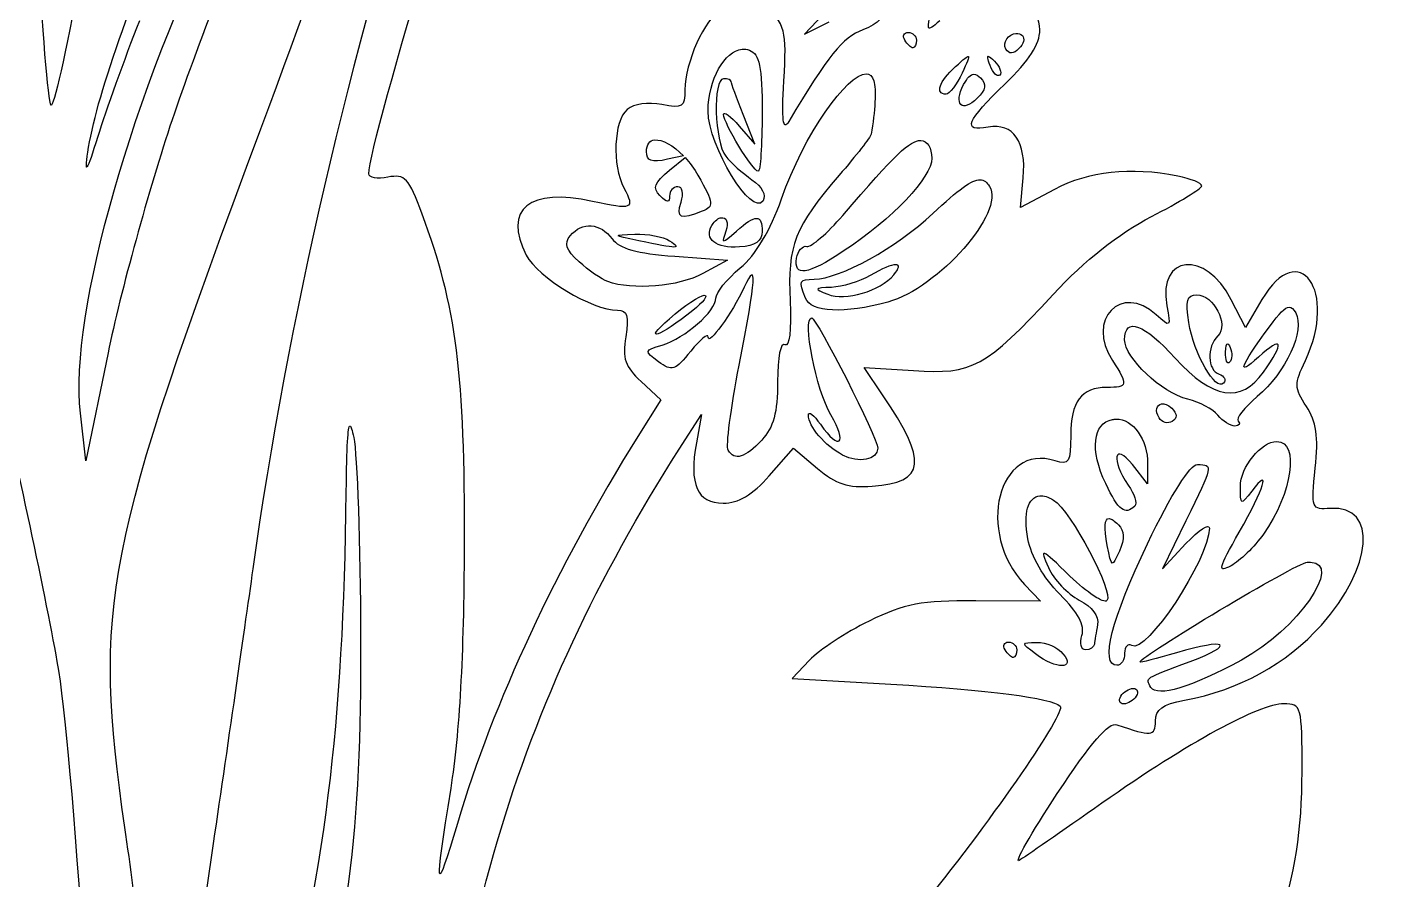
# Model space of a CAD drawing. Extents: x 11 to 129, y -2 to 168.
# Drawn here: x 68.75 to 115.09, y 61.07 to 90.31 of the extents above; entities that cross this region are included whole.
import ezdxf

# ---------------------------------------------------------------- set-up
doc = ezdxf.new("R2010")
doc.units = 0
doc.layers.get('0').update_dxf_attribs({"linetype": 'CONTINUOUS'})

msp = doc.modelspace()

# ---------------------------------------------------------------- linework, layer by layer
at = {"color": 7}
for points in [[(96.283529, 90.969262), (95.423632, 90.06527), (96.267544, 90.491908)], [(98.979522, 90.127557), (98.979522, 90.127557)], [(102.675972, 90.094483), (102.675972, 90.094483)], [(93.278302, 89.553189), (93.278302, 89.553189)], [(101.045478, 89.301836), (101.045478, 89.301836)], [(101.738907, 89.306245), (101.738907, 89.306245)], [(97.53644, 88.707076), (97.53644, 88.707076)], [(101.232891, 88.691091), (101.232891, 88.691091)], [(93.182942, 86.915625), (93.720928, 86.291098), (93.315234, 87.315808)], [(90.285203, 86.439925), (90.285203, 86.439925)], [(99.40892, 86.42339), (99.40892, 86.42339)], [(91.272981, 85.896427), (90.727279, 85.777917)], [(90.793423, 85.400334), (91.330309, 85.835242), (91.330309, 85.835242)], [(101.451173, 85.074565), (101.451173, 85.074565)], [(103.992827, 84.744388), (102.825903, 84.124269), (102.922917, 85.146224)], [(88.108454, 83.494784), (88.108454, 83.494784)], [(92.568339, 83.776453), (92.568339, 83.776453)], [(89.602798, 83.209254), (89.602798, 83.209254)], [(90.970365, 82.452986), (92.777798, 82.319591), (91.931132, 81.857675)], [(98.546268, 82.165252), (98.546268, 82.165252)], [(91.984048, 81.118493), (91.984048, 81.118493)], [(108.873284, 81.131723), (108.873284, 81.131723)], [(111.112873, 80.968562), (110.547878, 80.011103), (110.058951, 80.964154)], [(112.04608, 80.712798), (112.04608, 80.712798)], [(95.667822, 80.337973), (95.667822, 80.337973)], [(109.939887, 79.452721), (109.939887, 79.452721)], [(71.533964, 79.147348), (70.773838, 75.443182), (70.586975, 77.070921)], [(98.102539, 77.702613), (97.470296, 78.639128), (99.158668, 78.531641)], [(89.815568, 78.15957), (90.489704, 77.535594), (89.704774, 76.274964)], [(107.666124, 77.393382), (107.666124, 77.393382)], [(91.126908, 75.840057), (91.887588, 77.030682), (91.712299, 76.061646)], [(79.830854, 76.634357), (79.830854, 76.634357)], [(106.106186, 76.870828), (106.106186, 76.870828)], [(111.621646, 76.10464), (111.621646, 76.10464)], [(94.212613, 74.931654), (95.041091, 75.874784), (95.864053, 75.182456)], [(107.191528, 75.326325), (107.185466, 74.649432), (106.668423, 75.31089)], [(108.9025, 75.31089), (108.9025, 75.31089)], [(103.493423, 74.238225), (103.493423, 74.238225)], [(105.873573, 73.461011), (105.873573, 73.461011)], [(108.507279, 73.384943), (107.700851, 71.739015), (108.507279, 72.60277)], [(112.779748, 71.970525), (112.779748, 71.970525)], [(102.967014, 71.206541), (103.512166, 70.626661), (101.299035, 70.640442)], [(102.419105, 69.225473), (102.419105, 69.225473)], [(103.394758, 69.217204), (103.394758, 69.217204)], [(95.595612, 68.606458), (95.003056, 67.975316), (98.388068, 67.784596)], [(106.699293, 67.637973), (106.699293, 67.637973)]]:
    msp.add_lwpolyline(points, dxfattribs=at)
for points in [[(76.774367, 86.820265), (79.720053, 94.694516), (81.346339, 99.670924), (81.659786, 101.769223)], [(80.474673, 85.284028), (80.474673, 86.31025), (84.577462, 99.863916), (85.024406, 100.314015)], [(82.508107, 97.667078), (79.856135, 89.591145), (77.690128, 80.246494), (76.498207, 71.739015)], [(70.839432, 86.0199), (71.111959, 87.854415), (72.27568, 91.175388), (74.318151, 95.94839)], [(77.180612, 95.997449), (76.075125, 93.477921), (74.523216, 89.489328), (73.732209, 87.133907)], [(70.586975, 77.070921), (70.194842, 80.483738), (72.364696, 88.094848), (75.558938, 94.51082)], [(69.571636, 87.631654), (69.49138, 87.767276), (69.274777, 90.290162), (69.090424, 93.237513)], [(70.564925, 91.997279), (70.098689, 89.460561), (69.651894, 87.496029), (69.571636, 87.631654)], [(92.582119, 90.943354), (91.98792, 90.572268), (91.32259, 89.100606), (91.32259, 88.158063)], [(94.713117, 88.46509), (94.813334, 90.238735), (94.783233, 90.35209), (94.004805, 91.148408)], [(98.201757, 91.129115), (98.201757, 90.684282), (97.98006, 90.42455), (97.419583, 90.212994)], [(100.058801, 90.52884), (99.588391, 90.103125), (99.580615, 90.126955), (99.845481, 91.170455)], [(103.493423, 90.214648), (103.493423, 90.993615), (102.830246, 91.182419), (102.173814, 90.590576)], [(72.607178, 90.524432), (72.093904, 89.214746), (71.451428, 87.428807), (71.178979, 86.555682)], [(97.419583, 90.212994), (96.728568, 89.952167), (96.235399, 89.342321), (94.883441, 87.074925)], [(98.863215, 89.862973), (98.773279, 90.008496), (98.825411, 90.127557), (98.979522, 90.127557)], [(98.979522, 90.127557), (99.133629, 90.127557), (99.26009, 90.008496), (99.26009, 89.862973)], [(102.328156, 89.557047), (102.187225, 89.785074), (102.436241, 90.071742), (102.675972, 90.094483)], [(102.302798, 88.366975), (103.132086, 89.161572), (103.493423, 89.722345), (103.493423, 90.214648)], [(102.675972, 90.094483), (102.755883, 90.102063), (102.835078, 90.080346), (102.898112, 90.017312)], [(102.898112, 90.017312), (102.987873, 89.927557), (102.933723, 89.726603), (102.777948, 89.570828)], [(92.11634, 87.429357), (92.11634, 88.514357), (92.688836, 89.496073), (93.278302, 89.553189)], [(93.278302, 89.553189), (93.362512, 89.561348), (93.446925, 89.550423), (93.530208, 89.518465)], [(93.530208, 89.518465), (93.884279, 89.382597), (93.968423, 88.968207), (93.968423, 87.357701)], [(99.143233, 89.59839), (99.079061, 89.59839), (98.953151, 89.717454), (98.863215, 89.862973)], [(99.26009, 89.862973), (99.26009, 89.717454), (99.207405, 89.59839), (99.143233, 89.59839)], [(102.777948, 89.570828), (102.587927, 89.380825), (102.43984, 89.37634), (102.328156, 89.557047)], [(100.605057, 88.956775), (100.880017, 89.205613), (101.017643, 89.329853), (101.045478, 89.301836)], [(101.045478, 89.301836), (101.073311, 89.273817), (100.991379, 89.093875), (100.827197, 88.733534)], [(101.79072, 88.991502), (101.700982, 89.22718), (101.678827, 89.327522), (101.738907, 89.306245)], [(101.738907, 89.306245), (101.774952, 89.29348), (101.840456, 89.237038), (101.938447, 89.139779)], [(102.119244, 88.665183), (102.03778, 88.583722), (101.890079, 88.730565), (101.79072, 88.991502)], [(101.938447, 89.139779), (102.119269, 88.960302), (102.200707, 88.746646), (102.119244, 88.665183)], [(92.645507, 88.540057), (92.27124, 88.540057), (92.331842, 86.374571), (92.719923, 85.882096)], [(92.91009, 88.440285), (92.91009, 88.495276), (92.791026, 88.540057), (92.645507, 88.540057)], [(94.632089, 84.418619), (95.404517, 86.629175), (96.890984, 88.721751), (97.53644, 88.707076)], [(97.53644, 88.707076), (97.65597, 88.704358), (97.746848, 88.629386), (97.798819, 88.469501)], [(100.27598, 88.01089), (99.886369, 88.01089), (100.036365, 88.442114), (100.605057, 88.956775)], [(100.827197, 88.733534), (100.64614, 88.336157), (100.398145, 88.01089), (100.27598, 88.01089)], [(100.881214, 88.338863), (101.009769, 88.579071), (101.117298, 88.692553), (101.232891, 88.691091)], [(101.232891, 88.691091), (101.302244, 88.69021), (101.37484, 88.647806), (101.456132, 88.566515)], [(101.456132, 88.566515), (101.672915, 88.349729), (101.644755, 88.165339), (101.349748, 87.870329)], [(91.32259, 88.158063), (91.32259, 87.56225), (91.24175, 87.51123), (90.529393, 87.653701)], [(93.315234, 87.315808), (93.092253, 87.879284), (92.91009, 88.385297), (92.91009, 88.440285)], [(94.883441, 87.074925), (94.680535, 86.73463), (94.635997, 87.100286), (94.713117, 88.46509)], [(97.798819, 88.469501), (97.887875, 88.19552), (97.847556, 87.40105), (97.706214, 86.637814)], [(101.349748, 87.870329), (100.830851, 87.351435), (100.519428, 87.662862), (100.881214, 88.338863)], [(101.723472, 86.878143), (100.821256, 86.705674), (100.971265, 87.091145), (102.302798, 88.366975)], [(90.529393, 87.653701), (90.05868, 87.747845), (89.574711, 87.678091), (89.338768, 87.482274)], [(73.732209, 87.133907), (72.941205, 84.778489), (71.952033, 81.18464), (71.533964, 79.147348)], [(89.338768, 87.482274), (88.876429, 87.098564), (88.81314, 85.569747), (89.227423, 84.795651)], [(93.998742, 84.355782), (93.631165, 83.761027), (92.11634, 86.234456), (92.11634, 87.429357)], [(92.64661, 87.3125), (92.646063, 87.437764), (92.887202, 87.259171), (93.182942, 86.915625)], [(93.832274, 85.365057), (93.654022, 85.365057), (92.648021, 87.017623), (92.64661, 87.3125)], [(93.968423, 87.357701), (93.968423, 86.261727), (93.907175, 85.365057), (93.832274, 85.365057)], [(72.109982, 62.875473), (71.006623, 70.432346), (71.40128, 72.457208), (76.774367, 86.820265)], [(102.922917, 85.146224), (103.040022, 86.374187), (102.578081, 87.041513), (101.723472, 86.878143)], [(71.178979, 86.555682), (70.798385, 85.335985), (70.719357, 85.211629), (70.839432, 86.0199)], [(89.999673, 86.039743), (89.999673, 86.296827), (90.111876, 86.422614), (90.285203, 86.439925)], [(90.285203, 86.439925), (90.537896, 86.465167), (90.920054, 86.258431), (91.272981, 85.896427)], [(97.706214, 86.637814), (97.687644, 86.537521), (97.194568, 85.903311), (96.610399, 85.228354)], [(96.734974, 83.85142), (98.563024, 85.973787), (99.030192, 86.42339), (99.40892, 86.42339)], [(99.40892, 86.42339), (99.629169, 86.42339), (99.789257, 86.167428), (99.789257, 85.815399)], [(90.727279, 85.777917), (90.172475, 85.657269), (89.999673, 85.719245), (89.999673, 86.039743)], [(91.330309, 85.835242), (91.488968, 85.663055), (91.640513, 85.461452), (91.768524, 85.232765)], [(92.719923, 85.882096), (92.897195, 85.657137), (93.302249, 85.294239), (93.620057, 85.075669)], [(99.789257, 85.815399), (99.789257, 85.15098), (98.458206, 83.752631), (96.750959, 82.62276)], [(81.131173, 85.164414), (80.770084, 85.095385), (80.474673, 85.149044), (80.474673, 85.284028)], [(82.308567, 83.897721), (81.84331, 85.141237), (81.717555, 85.276507), (81.131173, 85.164414)], [(90.462695, 84.532721), (90.197957, 84.798304), (90.263946, 84.971467), (90.793423, 85.400334)], [(108.222852, 85.199691), (106.603035, 85.523657), (105.167611, 85.369027), (103.992827, 84.744388)], [(88.148693, 84.335936), (85.998169, 84.819132), (85.066471, 84.063592), (85.877688, 82.494879)], [(91.075645, 84.83589), (90.920316, 84.83589), (90.793423, 84.693015), (90.793423, 84.51839)], [(91.190298, 84.306723), (91.286643, 84.610281), (91.237652, 84.83589), (91.075645, 84.83589)], [(91.768524, 85.232765), (92.312727, 84.26056), (92.324089, 84.159939), (91.907981, 83.994735)], [(93.620057, 85.075669), (93.968703, 84.83589), (94.118932, 84.550253), (93.998742, 84.355782)], [(96.610399, 85.228354), (95.084254, 83.465032), (94.835957, 82.829696), (94.927539, 80.923364)], [(101.766466, 84.847464), (102.311948, 83.964859), (100.026018, 81.369366), (98.275069, 80.883125)], [(99.825638, 83.918117), (100.708776, 84.74419), (101.162807, 85.087706), (101.451173, 85.074565)], [(101.451173, 85.074565), (101.582245, 85.068593), (101.679056, 84.988897), (101.766466, 84.847464)], [(107.324923, 83.812834), (108.27234, 84.30273), (109.048008, 84.778012), (109.048573, 84.868964)], [(109.048573, 84.868964), (109.049112, 84.959912), (108.677606, 85.108742), (108.222852, 85.199691)], [(89.227423, 84.795651), (89.613977, 84.073368), (89.510926, 84.029863), (88.148693, 84.335936)], [(90.793423, 84.51839), (90.793423, 84.279057), (90.711996, 84.282627), (90.462695, 84.532721)], [(93.215466, 82.051703), (93.760617, 82.510418), (94.252299, 83.331733), (94.632089, 84.418619)], [(83.759918, 72.532765), (83.782792, 78.395542), (83.48034, 80.765879), (82.308567, 83.897721)], [(91.907981, 83.994735), (91.152133, 83.694645), (91.014914, 83.754135), (91.190298, 84.306723)], [(93.084275, 83.314534), (93.754279, 83.901274), (93.968423, 83.898844), (93.968423, 83.304614)], [(95.754362, 81.666402), (96.642072, 81.677544), (98.570754, 82.744321), (99.825638, 83.918117)], [(87.389671, 83.159092), (87.592958, 83.404041), (87.850918, 83.514376), (88.108454, 83.494784)], [(88.108454, 83.494784), (88.36599, 83.475189), (88.622999, 83.325691), (88.824483, 83.049951)], [(93.191762, 82.77269), (92.39103, 82.711677), (91.961722, 83.048743), (92.248632, 83.512973)], [(92.248632, 83.512973), (92.352698, 83.681353), (92.4708, 83.764176), (92.568339, 83.776453)], [(92.568339, 83.776453), (92.730899, 83.796917), (92.836052, 83.620898), (92.724331, 83.314534)], [(95.501353, 82.793086), (95.650911, 82.761046), (96.206016, 83.237296), (96.734974, 83.85142)], [(103.952588, 81.146055), (105.046743, 82.323768), (106.182558, 83.222135), (107.324923, 83.812834)], [(87.687878, 82.266674), (87.236743, 82.677042), (87.165877, 82.889437), (87.389671, 83.159092)], [(89.73509, 82.983807), (88.819522, 83.176528), (88.818023, 83.178822), (89.602798, 83.209254)], [(88.824483, 83.049951), (89.068845, 82.715535), (89.664901, 82.549599), (90.970365, 82.452986)], [(89.602798, 83.209254), (90.039359, 83.226185), (90.575141, 83.124873), (90.793423, 82.983807)], [(90.793423, 82.983807), (91.233969, 82.699101), (91.087662, 82.699101), (89.73509, 82.983807)], [(92.724331, 83.314534), (92.563521, 82.873562), (92.580734, 82.873562), (93.084275, 83.314534)], [(93.968423, 83.304614), (93.968423, 82.971366), (93.738864, 82.814374), (93.191762, 82.77269)], [(112.601155, 78.877803), (113.726138, 81.248532), (112.387578, 83.129027), (111.112873, 80.968562)], [(85.877688, 82.494879), (86.273773, 81.728928), (88.137071, 80.602557), (89.008037, 80.602557)], [(96.750959, 82.62276), (95.52428, 81.810933), (95.042313, 81.740327), (95.151332, 82.388493)], [(95.151332, 82.388493), (95.194165, 82.643153), (95.351798, 82.825127), (95.501353, 82.793086)], [(110.058951, 80.964154), (109.181042, 82.675372), (107.529912, 82.52103), (107.853536, 80.757999)], [(88.676757, 81.583169), (88.458475, 81.662961), (88.013484, 81.970499), (87.687878, 82.266674)], [(92.380923, 81.022032), (92.380923, 81.202014), (92.756318, 81.665355), (93.215466, 82.051703)], [(93.181842, 78.722911), (93.765638, 81.734505), (93.806241, 82.371226), (93.351615, 81.390795)], [(98.546268, 82.165252), (98.400884, 82.161572), (98.099632, 82.037301), (97.67259, 81.793182)], [(98.483428, 81.813575), (98.681213, 82.051895), (98.691649, 82.168932), (98.546268, 82.165252)], [(91.931132, 81.857675), (91.118063, 81.41449), (89.509165, 81.278877), (88.676757, 81.583169)], [(95.451744, 81.020928), (95.221614, 81.620634), (95.240303, 81.659939), (95.754362, 81.666402)], [(96.217382, 81.151016), (96.826361, 80.911833), (98.026257, 81.262717), (98.483428, 81.813575)], [(97.67259, 81.793182), (97.308789, 81.585215), (96.713475, 81.402346), (96.349673, 81.386937)], [(90.793423, 80.313719), (91.302747, 80.755696), (91.838526, 81.117646), (91.984048, 81.118493)], [(91.984048, 81.118493), (92.129568, 81.119173), (91.950975, 80.881271), (91.587173, 80.589326)], [(93.351615, 81.390795), (92.935775, 80.494008), (92.116379, 79.363209), (92.114686, 79.683681)], [(96.349673, 81.386937), (95.749765, 81.361568), (95.737457, 81.339509), (96.217382, 81.151016)], [(99.158668, 78.531641), (101.19732, 78.401827), (101.614388, 78.629296), (103.952588, 81.146055)], [(107.485877, 80.448768), (106.275045, 81.544555), (105.06789, 80.278783), (105.986572, 78.876703)], [(108.605947, 80.177569), (108.482333, 80.939304), (108.536192, 81.131723), (108.873284, 81.131723)], [(108.873284, 81.131723), (109.455955, 81.131723), (109.986485, 80.110621), (109.603094, 79.727227)], [(90.545378, 79.408624), (91.327814, 79.646752), (92.380923, 80.572438), (92.380923, 81.022032)], [(94.927539, 80.923364), (94.97651, 79.903995), (94.908508, 79.32142), (94.752253, 79.417994)], [(98.275069, 80.883125), (96.802363, 80.474151), (95.639839, 80.530759), (95.451744, 81.020928)], [(107.853536, 80.757999), (107.99044, 80.012173), (107.978936, 80.002555), (107.485877, 80.448768)], [(111.375252, 80.039216), (111.720489, 80.505546), (111.906832, 80.710171), (112.04608, 80.712798)], [(112.04608, 80.712798), (112.129629, 80.714376), (112.196313, 80.6436), (112.269874, 80.512158)], [(89.008037, 80.602557), (89.349035, 80.602557), (89.406978, 80.416248), (89.289709, 79.693603)], [(91.587173, 80.589326), (90.465193, 79.688955), (89.812041, 79.462105), (90.793423, 80.313719)], [(96.323768, 77.015247), (95.82527, 77.86013), (95.336089, 80.337973), (95.667822, 80.337973)], [(95.667822, 80.337973), (95.843886, 80.337973), (97.937173, 76.220551), (97.937173, 75.874231)], [(106.40384, 79.593832), (106.40384, 80.38533), (107.075622, 80.14009), (108.141824, 78.959936)], [(109.798225, 78.102243), (109.526248, 77.80852), (108.779443, 79.108438), (108.605947, 80.177569)], [(112.269874, 80.512158), (112.602445, 79.917885), (111.939437, 78.47356), (110.952469, 77.643081)], [(92.114686, 79.683681), (92.113964, 79.825201), (91.846073, 79.607929), (91.519375, 79.200815)], [(109.603094, 79.727227), (109.212349, 79.336482), (109.237272, 78.557639), (109.644987, 78.412027)], [(110.991055, 78.995214), (110.218934, 78.291837), (110.354869, 78.660924), (111.375252, 80.039216)], [(111.163035, 78.481479), (111.904873, 79.523291), (111.826734, 79.756494), (110.991055, 78.995214)], [(89.289709, 79.693603), (89.169068, 78.950177), (89.264625, 78.670167), (89.815568, 78.15957)], [(90.413086, 78.836464), (89.915452, 79.201518), (89.919285, 79.218082), (90.545378, 79.408624)], [(94.752253, 79.417994), (94.600776, 79.511607), (94.49759, 78.998786), (94.49759, 78.154609)], [(108.57563, 77.552683), (107.667656, 77.777061), (106.40384, 78.964996), (106.40384, 79.593832)], [(109.86437, 79.169395), (109.872306, 79.362038), (109.899783, 79.458795), (109.939887, 79.452721)], [(109.939887, 79.452721), (109.963949, 79.449078), (109.992549, 79.408398), (110.024223, 79.329249)], [(110.024223, 79.329249), (110.100655, 79.138255), (110.091195, 78.910053), (110.003277, 78.822132)], [(91.519375, 79.200815), (90.983071, 78.532499), (90.875793, 78.497024), (90.413086, 78.836464)], [(105.986572, 78.876703), (106.534111, 78.041051), (106.516551, 77.956723), (105.795298, 77.956723)], [(108.141824, 78.959936), (109.412758, 77.553162), (110.39175, 77.398304), (111.163035, 78.481479)], [(110.003277, 78.822132), (109.915359, 78.734214), (109.852883, 78.890484), (109.86437, 79.169395)], [(112.637536, 77.307942), (112.220496, 77.944427), (112.217361, 78.069022), (112.601155, 78.877803)], [(67.654509, 78.482032), (68.217121, 76.243172), (69.357802, 70.923692), (69.781098, 68.564015)], [(92.800399, 75.803125), (92.72305, 75.928279), (92.894802, 77.242173), (93.181842, 78.722911)], [(109.644987, 78.412027), (109.826891, 78.347059), (109.895742, 78.207551), (109.798225, 78.102243)], [(94.49759, 78.154609), (94.49759, 77.090346), (94.362013, 76.587954), (93.957953, 76.154249)], [(105.795298, 77.956723), (104.919656, 77.956723), (104.551757, 77.466331), (104.551757, 76.298668)], [(97.748107, 74.570057), (99.579667, 74.707409), (99.657665, 75.398187), (98.102539, 77.702613)], [(107.586199, 76.911618), (107.429066, 77.165863), (107.504422, 77.363642), (107.666124, 77.393382)], [(107.666124, 77.393382), (107.763143, 77.411224), (107.891555, 77.368592), (108.018902, 77.241245)], [(109.60034, 77.004774), (109.431029, 77.208775), (108.969844, 77.455268), (108.57563, 77.552683)], [(110.952469, 77.643081), (110.504187, 77.26588), (110.209784, 76.884256), (110.29873, 76.795314)], [(95.555923, 77.007531), (95.555923, 77.157614), (95.741151, 77.016206), (95.967683, 76.692785)], [(96.730563, 75.636106), (96.127861, 75.953112), (95.555923, 76.620616), (95.555923, 77.007531)], [(95.967683, 76.692785), (96.62602, 75.752875), (96.91449, 76.014044), (96.323768, 77.015247)], [(108.018902, 77.241245), (108.208905, 77.051225), (108.213392, 76.903137), (108.032683, 76.791453)], [(110.184627, 76.633807), (110.032673, 76.633807), (109.769648, 76.800769), (109.60034, 77.004774)], [(112.943459, 75.189072), (113.055708, 76.276646), (112.982745, 76.78109), (112.637536, 77.307942)], [(79.704077, 74.384848), (79.724191, 75.952993), (79.75677, 76.63241), (79.830854, 76.634357)], [(79.830854, 76.634357), (79.864531, 76.635243), (79.906777, 76.49613), (79.960391, 76.236932)], [(105.755062, 74.659355), (105.208776, 75.810564), (105.30665, 76.727908), (105.989326, 76.858151)], [(105.989326, 76.858151), (106.028569, 76.865638), (106.067431, 76.869905), (106.106186, 76.870828)], [(106.106186, 76.870828), (106.687487, 76.884697), (107.198936, 76.179217), (107.191528, 75.326325)], [(108.032683, 76.791453), (107.884536, 76.699892), (107.683588, 76.754042), (107.586199, 76.911618)], [(110.29873, 76.795314), (110.387675, 76.706366), (110.336584, 76.633807), (110.184627, 76.633807)], [(79.960391, 76.236932), (80.08079, 75.654848), (80.186304, 72.559223), (80.194658, 69.357765)], [(89.704774, 76.274964), (86.883847, 71.74274), (84.758087, 67.18677), (83.514077, 63.007765)], [(91.712299, 76.061646), (91.453569, 74.631378), (91.739714, 73.987973), (92.635586, 73.987973)], [(93.957953, 76.154249), (93.385084, 75.539346), (93.02984, 75.431881), (92.800399, 75.803125)], [(104.02259, 75.443182), (102.057934, 76.066737), (101.291328, 72.990239), (102.967014, 71.206541)], [(104.551757, 76.298668), (104.551757, 75.395828), (104.48949, 75.294992), (104.02259, 75.443182)], [(106.668423, 75.31089), (106.04798, 76.104078), (105.920856, 75.475897), (106.526762, 74.610846)], [(110.37259, 74.55793), (110.37259, 75.224761), (111.083062, 76.10464), (111.621646, 76.10464)], [(111.621646, 76.10464), (112.41151, 76.10464), (112.155357, 74.319138), (111.16634, 72.93019)], [(82.441963, 46.471307), (82.993264, 58.563135), (85.49528, 67.024349), (91.126908, 75.840057)], [(97.937173, 75.874231), (97.937173, 75.476743), (97.279965, 75.34713), (96.730563, 75.636106)], [(95.864053, 75.182456), (96.508291, 74.640367), (96.91716, 74.507742), (97.748107, 74.570057)], [(107.186566, 72.598909), (108.013384, 74.318227), (108.641428, 75.31089), (108.9025, 75.31089)], [(108.9025, 75.31089), (109.446167, 75.31089), (109.442148, 75.292495), (108.507279, 73.384943)], [(110.336762, 72.999645), (111.197901, 74.504753), (111.437259, 75.294117), (110.761199, 74.400283)], [(113.46546, 73.808827), (112.809912, 73.762867), (112.79917, 73.79103), (112.943459, 75.189072)], [(92.635586, 73.987973), (93.162402, 73.987973), (93.629579, 74.267613), (94.212613, 74.931654)], [(106.747248, 73.890409), (106.418781, 73.561945), (106.192769, 73.736954), (105.755062, 74.659355)], [(106.526762, 74.610846), (106.73991, 74.306543), (106.839125, 73.982286), (106.747248, 73.890409)], [(77.15195, 54.036186), (79.016183, 61.570893), (79.599398, 66.223831), (79.704077, 74.384848)], [(103.083871, 72.769786), (102.917947, 73.654234), (103.093647, 74.202589), (103.493423, 74.238225)], [(103.493423, 74.238225), (103.626683, 74.250104), (103.784806, 74.204556), (103.963611, 74.096011)], [(110.761199, 74.400283), (110.386763, 73.905217), (110.37259, 73.91111), (110.37259, 74.55793)], [(103.963611, 74.096011), (104.550168, 73.739939), (106.056811, 70.906917), (105.797505, 70.647608)], [(113.150165, 69.809761), (114.924095, 71.782799), (115.092875, 73.922924), (113.46546, 73.808827)], [(105.807978, 72.53938), (105.687662, 73.16593), (105.708645, 73.471408), (105.873573, 73.461011)], [(105.873573, 73.461011), (105.948539, 73.456286), (106.053021, 73.386295), (106.187765, 73.251548)], [(106.187765, 73.251548), (106.401867, 73.037446), (106.413289, 72.769389), (106.225797, 72.34921)], [(108.507279, 72.60277), (108.950989, 73.078007), (109.311412, 73.316132), (109.308194, 73.131937)], [(104.182994, 70.864236), (103.623316, 71.423914), (103.198165, 72.160542), (103.083871, 72.769786)], [(109.308194, 73.131937), (109.28939, 72.048254), (107.139949, 68.801655), (106.644172, 69.108063)], [(110.053989, 71.842091), (109.577993, 71.587343), (109.614262, 71.736839), (110.336762, 72.999645)], [(111.16634, 72.93019), (110.854851, 72.492746), (110.354528, 72.002932), (110.053989, 71.842091)], [(83.296895, 64.217683), (83.599726, 66.110508), (83.745045, 68.720298), (83.759918, 72.532765)], [(104.526402, 71.49152), (103.526528, 72.461165), (103.476298, 72.481437), (103.789426, 71.785316)], [(106.139257, 68.431723), (105.550115, 68.431723), (105.9526, 70.032948), (107.186566, 72.598909)], [(106.225797, 72.34921), (105.96549, 71.765832), (105.955592, 71.770683), (105.807978, 72.53938)], [(106.933007, 68.549131), (106.933007, 68.737178), (112.29557, 71.936443), (112.662341, 71.967217)], [(112.779748, 71.970525), (113.904689, 71.931956), (112.342566, 69.659585), (110.410625, 68.609216)], [(112.662341, 71.967217), (112.704299, 71.970739), (112.74346, 71.971769), (112.779748, 71.970525)], [(76.498207, 71.739015), (76.192388, 69.556201), (75.539185, 65.031826), (75.046857, 61.684848)], [(103.789426, 71.785316), (103.974341, 71.374223), (104.449253, 70.870451), (104.845005, 70.665797)], [(105.797505, 70.647608), (105.689013, 70.539119), (105.116881, 70.918891), (104.526402, 71.49152)], [(101.299035, 70.640442), (99.418354, 70.65233), (98.867759, 70.548184), (97.636762, 69.94591)], [(104.937608, 69.456433), (105.046568, 69.799736), (104.815033, 70.232197), (104.182994, 70.864236)], [(104.845005, 70.665797), (105.300032, 70.430494), (105.531553, 70.121673), (105.475044, 69.825746)], [(97.636762, 69.94591), (96.839961, 69.556074), (95.921494, 68.953343), (95.595612, 68.606458)], [(105.475044, 69.825746), (105.425895, 69.56837), (105.3765, 69.268464), (105.365352, 69.159326)], [(108.454362, 67.234483), (110.3166, 67.580953), (111.95317, 68.478417), (113.150165, 69.809761)], [(80.194658, 69.357765), (80.212486, 62.529692), (79.832527, 59.656469), (77.920342, 52.159848)], [(102.302798, 68.96089), (102.212862, 69.106412), (102.264995, 69.225473), (102.419105, 69.225473)], [(102.419105, 69.225473), (102.573212, 69.225473), (102.699673, 69.106412), (102.699673, 68.96089)], [(103.3457, 68.820329), (102.842184, 69.201174), (102.842881, 69.208963), (103.394758, 69.217204)], [(103.394758, 69.217204), (103.704359, 69.22183), (104.106015, 69.04688), (104.287173, 68.828598)], [(105.062734, 68.96089), (104.907114, 68.96089), (104.85094, 69.183366), (104.937608, 69.456433)], [(105.365352, 69.159326), (105.354219, 69.050185), (105.218063, 68.96089), (105.062734, 68.96089)], [(106.644172, 69.108063), (106.511914, 69.189803), (106.40384, 69.070903), (106.40384, 68.844033)], [(108.64839, 68.562361), (110.25509, 69.158587), (109.906079, 69.378381), (108.178202, 68.858364)], [(102.582816, 68.696307), (102.518645, 68.696307), (102.392734, 68.815371), (102.302798, 68.96089)], [(102.699673, 68.96089), (102.699673, 68.815371), (102.646988, 68.696307), (102.582816, 68.696307)], [(104.287173, 68.828598), (104.736756, 68.286884), (104.058796, 68.280969), (103.3457, 68.820329)], [(106.40384, 68.844033), (106.40384, 68.617163), (106.284776, 68.431723), (106.139257, 68.431723)], [(108.178202, 68.858364), (107.493266, 68.652232), (106.933007, 68.513079), (106.933007, 68.549131)], [(110.410625, 68.609216), (108.692239, 67.674953), (107.523974, 67.323394), (107.306731, 67.674905)], [(69.781098, 68.564015), (70.318399, 65.56883), (71.152385, 52.865006), (71.466162, 42.899432)], [(107.306731, 67.674905), (107.10466, 68.001859), (107.062513, 67.973863), (108.64839, 68.562361)], [(98.388068, 67.784596), (101.714588, 67.596879), (103.907979, 67.311606), (104.189609, 67.029982)], [(106.372423, 67.108807), (106.226901, 67.108807), (106.181612, 67.227871), (106.271548, 67.37339)], [(106.271548, 67.37339), (106.361484, 67.518912), (106.553773, 67.637973), (106.699293, 67.637973)], [(106.800715, 67.37339), (106.710779, 67.227871), (106.517942, 67.108807), (106.372423, 67.108807)], [(106.699293, 67.637973), (106.844815, 67.637973), (106.890651, 67.518912), (106.800715, 67.37339)], [(107.462173, 66.519558), (107.462173, 66.923463), (107.699051, 67.093956), (108.454362, 67.234483)], [(104.189609, 67.029982), (104.394883, 66.824705), (101.956624, 63.285288), (99.54562, 60.288619)], [(111.86473, 67.108807), (111.011253, 67.108807), (108.615, 65.801088), (105.623871, 63.702847)], [(112.489257, 64.783231), (112.489257, 67.050539), (112.473283, 67.108807), (111.86473, 67.108807)], [(104.092595, 64.033575), (105.244928, 65.781837), (105.862013, 66.493706), (106.139257, 66.395535)], [(106.139257, 66.395535), (107.311794, 65.980344), (107.462173, 65.994653), (107.462173, 66.519558)], [(109.036996, 55.397135), (111.499094, 58.159548), (112.489257, 60.851598), (112.489257, 64.783231)], [(83.514077, 63.007765), (82.75427, 60.455342), (82.722782, 60.62925), (83.296895, 64.217683)], [(102.78401, 61.739969), (102.596614, 61.624853), (103.185335, 62.657132), (104.092595, 64.033575)], [(105.623871, 63.702847), (104.249169, 62.738508), (102.971411, 61.855085), (102.78401, 61.739969)], [(73.103272, 54.607796), (72.928793, 56.608243), (72.481804, 60.328858), (72.109982, 62.875473)], [(69.336818, 28.744223), (71.133183, 44.205565), (70.601738, 52.424195), (67.152904, 62.519388)], [(75.046857, 61.684848), (74.554534, 58.337868), (74.016692, 54.58771), (73.851824, 53.351024)]]:
    msp.add_open_spline(points, degree=3, dxfattribs=at)

doc.saveas('drawing.dxf')
